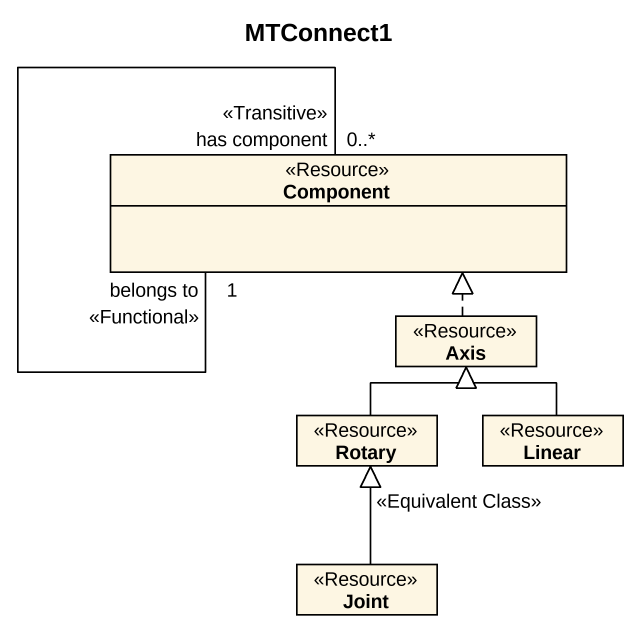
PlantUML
@startuml
title MTConnect1
hide circle
hide empty members
class "Component" as Component_ <<Resource>>
class Axis <<Resource>>
class Rotary <<Resource>>
class Linear <<Resource>>
class Joint <<Resource>>
Component_ "belongs to\n<<Functional>>\n1" -- "has component\n<<Transitive>>\n0..*" Component_
Axis .up.|> Component_
Rotary -up-|> Axis
Linear -up-|> Axis
Joint -up-|> Rotary : <<Equivalent Class>>
@enduml
